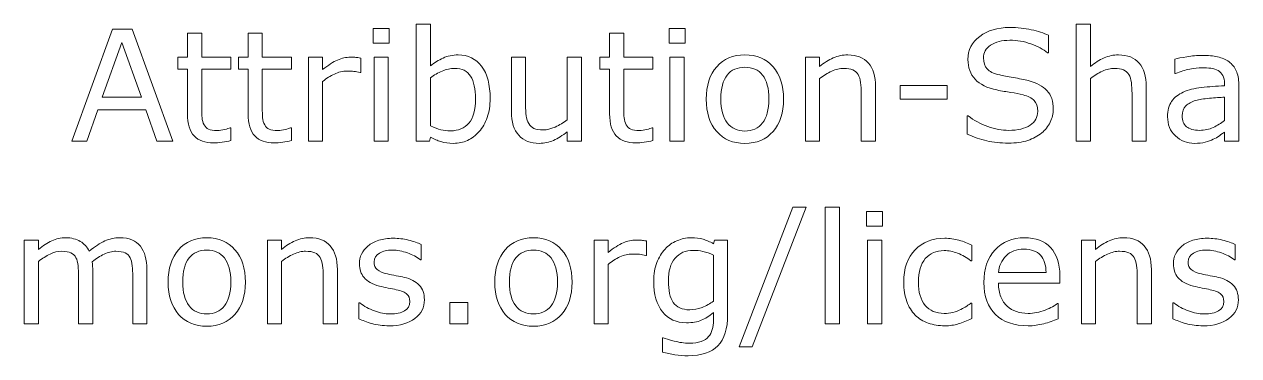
# Model space of a CAD drawing. Header units: inches. Extents: x -10 to 269, y 89 to 239.
# Drawn here: x 60.3 to 118.8, y 196.1 to 212.1 of the extents above; entities that cross this region are included whole.
import ezdxf

# ---------------------------------------------------------------- set-up
doc = ezdxf.new("R2010")
doc.units = ezdxf.units.IN
doc.header["$MEASUREMENT"] = 0
doc.layers.add('LAYER_1_0', color=7, linetype='Continuous')

# ---------------------------------------------------------------- blocks, each defined once
blk = doc.blocks.new('block 65')
at = {"layer": 'LAYER_1_0', "color": 7, "lineweight": 5}
for points in [[(67.466, 206.452), (66.704, 206.452), (66.18, 207.951), (63.857, 207.951), (63.332, 206.452), (62.605, 206.452), (64.559, 211.843), (65.512, 211.843), (67.466, 206.452)], [(77.897, 211.17), (77.126, 211.17), (77.126, 211.876), (77.897, 211.876), (77.897, 211.17)], [(92.154, 211.17), (91.382, 211.17), (91.382, 211.876), (92.154, 211.876), (92.154, 211.17)], [(65.956, 208.569), (65.018, 211.209), (64.076, 208.569), (65.956, 208.569)], [(77.853, 206.452), (77.17, 206.452), (77.17, 210.498), (77.853, 210.498), (77.853, 206.452)], [(92.11, 206.452), (91.426, 206.452), (91.426, 210.498), (92.11, 210.498), (92.11, 206.452)], [(104.782, 208.48), (102.522, 208.48), (102.522, 209.131), (104.782, 209.131), (104.782, 208.48)], [(97.982, 203.266), (95.39, 196.53), (94.763, 196.53), (97.346, 203.266), (97.982, 203.266)], [(99.594, 197.633), (98.91, 197.633), (98.91, 203.266), (99.594, 203.266), (99.594, 197.633)], [(101.671, 202.351), (100.899, 202.351), (100.899, 203.057), (101.671, 203.057), (101.671, 202.351)], [(101.627, 197.633), (100.943, 197.633), (100.943, 201.678), (101.627, 201.678), (101.627, 197.633)], [(81.68, 197.633), (80.82, 197.633), (80.82, 198.669), (81.68, 198.669), (81.68, 197.633)]]:
    blk.add_lwpolyline(points, dxfattribs=at)
for points, knots in [([(82.764, 208.506), (82.764, 208.168), (82.716, 207.864), (82.621, 207.594), (82.526, 207.324), (82.397, 207.097), (82.235, 206.914), (82.064, 206.723), (81.876, 206.58), (81.671, 206.485), (81.466, 206.39), (81.24, 206.342), (80.994, 206.342), (80.764, 206.342), (80.565, 206.369), (80.393, 206.424), (80.222, 206.477), (80.053, 206.551), (79.887, 206.642), (79.887, 206.642), (79.843, 206.452), (79.843, 206.452), (79.843, 206.452), (79.203, 206.452), (79.203, 206.452), (79.203, 206.452), (79.203, 212.085), (79.203, 212.085), (79.203, 212.085), (79.887, 212.085), (79.887, 212.085), (79.887, 212.085), (79.887, 210.073), (79.887, 210.073), (80.077, 210.23), (80.28, 210.358), (80.494, 210.458), (80.709, 210.559), (80.95, 210.608), (81.218, 210.608), (81.696, 210.608), (82.073, 210.425), (82.349, 210.058), (82.625, 209.692), (82.764, 209.174), (82.764, 208.506)], [0, 0, 0, 0, 1, 1, 1, 2, 2, 2, 3, 3, 3, 4, 4, 4, 5, 5, 5, 6, 6, 6, 7, 7, 7, 8, 8, 8, 9, 9, 9, 10, 10, 10, 11, 11, 11, 12, 12, 12, 13, 13, 13, 14, 14, 14, 15, 15, 15, 15]), ([(109.893, 207.987), (109.893, 207.777), (109.844, 207.57), (109.747, 207.365), (109.649, 207.16), (109.512, 206.987), (109.337, 206.845), (109.144, 206.69), (108.92, 206.57), (108.663, 206.483), (108.407, 206.396), (108.098, 206.353), (107.737, 206.353), (107.35, 206.353), (107.002, 206.389), (106.692, 206.461), (106.383, 206.533), (106.068, 206.64), (105.748, 206.782), (105.748, 206.782), (105.748, 207.676), (105.748, 207.676), (105.748, 207.676), (105.799, 207.676), (105.799, 207.676), (106.07, 207.45), (106.384, 207.276), (106.739, 207.154), (107.095, 207.031), (107.429, 206.97), (107.741, 206.97), (108.183, 206.97), (108.528, 207.054), (108.774, 207.22), (109.02, 207.386), (109.143, 207.608), (109.143, 207.886), (109.143, 208.124), (109.085, 208.301), (108.969, 208.414), (108.852, 208.527), (108.675, 208.615), (108.437, 208.678), (108.257, 208.726), (108.061, 208.766), (107.851, 208.797), (107.641, 208.828), (107.418, 208.868), (107.183, 208.916), (106.707, 209.017), (106.355, 209.19), (106.125, 209.435), (105.896, 209.679), (105.781, 209.998), (105.781, 210.391), (105.781, 210.842), (105.971, 211.211), (106.35, 211.499), (106.731, 211.787), (107.212, 211.931), (107.797, 211.931), (108.174, 211.931), (108.521, 211.895), (108.836, 211.823), (109.151, 211.751), (109.43, 211.661), (109.672, 211.555), (109.672, 211.555), (109.672, 210.707), (109.672, 210.707), (109.672, 210.707), (109.622, 210.707), (109.622, 210.707), (109.418, 210.882), (109.15, 211.026), (108.818, 211.141), (108.485, 211.257), (108.145, 211.314), (107.797, 211.314), (107.416, 211.314), (107.109, 211.234), (106.878, 211.075), (106.646, 210.916), (106.53, 210.711), (106.53, 210.46), (106.53, 210.235), (106.588, 210.06), (106.703, 209.932), (106.819, 209.804), (107.022, 209.707), (107.312, 209.639), (107.466, 209.606), (107.685, 209.564), (107.968, 209.516), (108.252, 209.468), (108.492, 209.419), (108.689, 209.368), (109.088, 209.262), (109.388, 209.102), (109.59, 208.887), (109.792, 208.673), (109.893, 208.372), (109.893, 207.987)], [0, 0, 0, 0, 1, 1, 1, 2, 2, 2, 3, 3, 3, 4, 4, 4, 5, 5, 5, 6, 6, 6, 7, 7, 7, 8, 8, 8, 9, 9, 9, 10, 10, 10, 11, 11, 11, 12, 12, 12, 13, 13, 13, 14, 14, 14, 15, 15, 15, 16, 16, 16, 17, 17, 17, 18, 18, 18, 19, 19, 19, 20, 20, 20, 21, 21, 21, 22, 22, 22, 23, 23, 23, 24, 24, 24, 25, 25, 25, 26, 26, 26, 27, 27, 27, 28, 28, 28, 29, 29, 29, 30, 30, 30, 31, 31, 31, 32, 32, 32, 33, 33, 33, 34, 34, 34, 34]), ([(114.373, 206.452), (114.373, 206.452), (113.689, 206.452), (113.689, 206.452), (113.689, 206.452), (113.689, 208.753), (113.689, 208.753), (113.689, 208.939), (113.679, 209.113), (113.657, 209.276), (113.635, 209.439), (113.596, 209.566), (113.538, 209.658), (113.478, 209.759), (113.392, 209.834), (113.279, 209.884), (113.167, 209.933), (113.021, 209.958), (112.841, 209.958), (112.656, 209.958), (112.463, 209.912), (112.262, 209.821), (112.06, 209.729), (111.867, 209.612), (111.683, 209.47), (111.683, 209.47), (111.683, 206.452), (111.683, 206.452), (111.683, 206.452), (110.999, 206.452), (110.999, 206.452), (110.999, 206.452), (110.999, 212.085), (110.999, 212.085), (110.999, 212.085), (111.683, 212.085), (111.683, 212.085), (111.683, 212.085), (111.683, 210.047), (111.683, 210.047), (111.894, 210.223), (112.113, 210.361), (112.339, 210.46), (112.565, 210.559), (112.797, 210.608), (113.035, 210.608), (113.47, 210.608), (113.802, 210.477), (114.03, 210.214), (114.259, 209.951), (114.373, 209.572), (114.373, 209.077), (114.373, 209.077), (114.373, 206.452), (114.373, 206.452)], [0, 0, 0, 0, 1, 1, 1, 2, 2, 2, 3, 3, 3, 4, 4, 4, 5, 5, 5, 6, 6, 6, 7, 7, 7, 8, 8, 8, 9, 9, 9, 10, 10, 10, 11, 11, 11, 12, 12, 12, 13, 13, 13, 14, 14, 14, 15, 15, 15, 16, 16, 16, 17, 17, 17, 18, 18, 18, 18]), ([(70.264, 206.48), (70.137, 206.446), (69.998, 206.418), (69.847, 206.397), (69.696, 206.375), (69.562, 206.364), (69.444, 206.364), (69.031, 206.364), (68.718, 206.475), (68.503, 206.698), (68.288, 206.921), (68.181, 207.277), (68.181, 207.769), (68.181, 207.769), (68.181, 209.925), (68.181, 209.925), (68.181, 209.925), (67.718, 209.925), (67.718, 209.925), (67.718, 209.925), (67.718, 210.498), (67.718, 210.498), (67.718, 210.498), (68.181, 210.498), (68.181, 210.498), (68.181, 210.498), (68.181, 211.655), (68.181, 211.655), (68.181, 211.655), (68.864, 211.655), (68.864, 211.655), (68.864, 211.655), (68.864, 210.498), (68.864, 210.498), (68.864, 210.498), (70.264, 210.498), (70.264, 210.498), (70.264, 210.498), (70.264, 209.925), (70.264, 209.925), (70.264, 209.925), (68.864, 209.925), (68.864, 209.925), (68.864, 209.925), (68.864, 208.075), (68.864, 208.075), (68.864, 207.862), (68.869, 207.695), (68.879, 207.575), (68.888, 207.455), (68.922, 207.344), (68.98, 207.24), (69.033, 207.142), (69.106, 207.071), (69.199, 207.027), (69.291, 206.982), (69.432, 206.959), (69.622, 206.959), (69.733, 206.959), (69.848, 206.976), (69.969, 207.009), (70.089, 207.042), (70.176, 207.069), (70.229, 207.091), (70.229, 207.091), (70.264, 207.091), (70.264, 207.091), (70.264, 207.091), (70.264, 206.48), (70.264, 206.48)], [0, 0, 0, 0, 1, 1, 1, 2, 2, 2, 3, 3, 3, 4, 4, 4, 5, 5, 5, 6, 6, 6, 7, 7, 7, 8, 8, 8, 9, 9, 9, 10, 10, 10, 11, 11, 11, 12, 12, 12, 13, 13, 13, 14, 14, 14, 15, 15, 15, 16, 16, 16, 17, 17, 17, 18, 18, 18, 19, 19, 19, 20, 20, 20, 21, 21, 21, 22, 22, 22, 23, 23, 23, 23]), ([(73.184, 206.48), (73.056, 206.446), (72.916, 206.418), (72.766, 206.397), (72.615, 206.375), (72.481, 206.364), (72.363, 206.364), (71.95, 206.364), (71.637, 206.475), (71.422, 206.698), (71.208, 206.921), (71.1, 207.277), (71.1, 207.769), (71.1, 207.769), (71.1, 209.925), (71.1, 209.925), (71.1, 209.925), (70.637, 209.925), (70.637, 209.925), (70.637, 209.925), (70.637, 210.498), (70.637, 210.498), (70.637, 210.498), (71.1, 210.498), (71.1, 210.498), (71.1, 210.498), (71.1, 211.655), (71.1, 211.655), (71.1, 211.655), (71.784, 211.655), (71.784, 211.655), (71.784, 211.655), (71.784, 210.498), (71.784, 210.498), (71.784, 210.498), (73.184, 210.498), (73.184, 210.498), (73.184, 210.498), (73.184, 209.925), (73.184, 209.925), (73.184, 209.925), (71.784, 209.925), (71.784, 209.925), (71.784, 209.925), (71.784, 208.075), (71.784, 208.075), (71.784, 207.862), (71.789, 207.695), (71.798, 207.575), (71.808, 207.455), (71.842, 207.344), (71.899, 207.24), (71.952, 207.142), (72.025, 207.071), (72.117, 207.027), (72.21, 206.982), (72.351, 206.959), (72.542, 206.959), (72.652, 206.959), (72.768, 206.976), (72.888, 207.009), (73.008, 207.042), (73.095, 207.069), (73.148, 207.091), (73.148, 207.091), (73.184, 207.091), (73.184, 207.091), (73.184, 207.091), (73.184, 206.48), (73.184, 206.48)], [0, 0, 0, 0, 1, 1, 1, 2, 2, 2, 3, 3, 3, 4, 4, 4, 5, 5, 5, 6, 6, 6, 7, 7, 7, 8, 8, 8, 9, 9, 9, 10, 10, 10, 11, 11, 11, 12, 12, 12, 13, 13, 13, 14, 14, 14, 15, 15, 15, 16, 16, 16, 17, 17, 17, 18, 18, 18, 19, 19, 19, 20, 20, 20, 21, 21, 21, 22, 22, 22, 23, 23, 23, 23]), ([(90.602, 206.48), (90.473, 206.446), (90.334, 206.418), (90.183, 206.397), (90.033, 206.375), (89.899, 206.364), (89.78, 206.364), (89.368, 206.364), (89.055, 206.475), (88.84, 206.698), (88.625, 206.921), (88.518, 207.277), (88.518, 207.769), (88.518, 207.769), (88.518, 209.925), (88.518, 209.925), (88.518, 209.925), (88.055, 209.925), (88.055, 209.925), (88.055, 209.925), (88.055, 210.498), (88.055, 210.498), (88.055, 210.498), (88.518, 210.498), (88.518, 210.498), (88.518, 210.498), (88.518, 211.655), (88.518, 211.655), (88.518, 211.655), (89.201, 211.655), (89.201, 211.655), (89.201, 211.655), (89.201, 210.498), (89.201, 210.498), (89.201, 210.498), (90.602, 210.498), (90.602, 210.498), (90.602, 210.498), (90.602, 209.925), (90.602, 209.925), (90.602, 209.925), (89.201, 209.925), (89.201, 209.925), (89.201, 209.925), (89.201, 208.075), (89.201, 208.075), (89.201, 207.862), (89.206, 207.695), (89.216, 207.575), (89.226, 207.455), (89.259, 207.344), (89.317, 207.24), (89.37, 207.142), (89.443, 207.071), (89.535, 207.027), (89.628, 206.982), (89.769, 206.959), (89.959, 206.959), (90.07, 206.959), (90.185, 206.976), (90.305, 207.009), (90.426, 207.042), (90.513, 207.069), (90.566, 207.091), (90.566, 207.091), (90.602, 207.091), (90.602, 207.091), (90.602, 207.091), (90.602, 206.48), (90.602, 206.48)], [0, 0, 0, 0, 1, 1, 1, 2, 2, 2, 3, 3, 3, 4, 4, 4, 5, 5, 5, 6, 6, 6, 7, 7, 7, 8, 8, 8, 9, 9, 9, 10, 10, 10, 11, 11, 11, 12, 12, 12, 13, 13, 13, 14, 14, 14, 15, 15, 15, 16, 16, 16, 17, 17, 17, 18, 18, 18, 19, 19, 19, 20, 20, 20, 21, 21, 21, 22, 22, 22, 23, 23, 23, 23]), ([(76.533, 209.759), (76.533, 209.759), (76.497, 209.759), (76.497, 209.759), (76.395, 209.783), (76.297, 209.799), (76.202, 209.81), (76.107, 209.821), (75.994, 209.825), (75.864, 209.825), (75.654, 209.825), (75.451, 209.779), (75.256, 209.686), (75.061, 209.593), (74.873, 209.473), (74.692, 209.326), (74.692, 209.326), (74.692, 206.452), (74.692, 206.452), (74.692, 206.452), (74.009, 206.452), (74.009, 206.452), (74.009, 206.452), (74.009, 210.498), (74.009, 210.498), (74.009, 210.498), (74.692, 210.498), (74.692, 210.498), (74.692, 210.498), (74.692, 209.901), (74.692, 209.901), (74.962, 210.118), (75.2, 210.272), (75.407, 210.362), (75.613, 210.453), (75.823, 210.498), (76.038, 210.498), (76.156, 210.498), (76.241, 210.495), (76.294, 210.489), (76.347, 210.483), (76.427, 210.472), (76.533, 210.455), (76.533, 210.455), (76.533, 209.759), (76.533, 209.759)], [0, 0, 0, 0, 1, 1, 1, 2, 2, 2, 3, 3, 3, 4, 4, 4, 5, 5, 5, 6, 6, 6, 7, 7, 7, 8, 8, 8, 9, 9, 9, 10, 10, 10, 11, 11, 11, 12, 12, 12, 13, 13, 13, 14, 14, 14, 15, 15, 15, 15]), ([(87.159, 206.452), (87.159, 206.452), (86.476, 206.452), (86.476, 206.452), (86.476, 206.452), (86.476, 206.903), (86.476, 206.903), (86.247, 206.722), (86.029, 206.584), (85.819, 206.487), (85.61, 206.391), (85.379, 206.342), (85.127, 206.342), (84.704, 206.342), (84.375, 206.472), (84.139, 206.731), (83.904, 206.991), (83.786, 207.371), (83.786, 207.873), (83.786, 207.873), (83.786, 210.498), (83.786, 210.498), (83.786, 210.498), (84.469, 210.498), (84.469, 210.498), (84.469, 210.498), (84.469, 208.197), (84.469, 208.197), (84.469, 207.992), (84.479, 207.817), (84.498, 207.671), (84.517, 207.525), (84.558, 207.4), (84.62, 207.296), (84.685, 207.19), (84.769, 207.113), (84.872, 207.065), (84.975, 207.016), (85.125, 206.992), (85.322, 206.992), (85.497, 206.992), (85.687, 207.038), (85.895, 207.13), (86.102, 207.222), (86.296, 207.339), (86.476, 207.481), (86.476, 207.481), (86.476, 210.498), (86.476, 210.498), (86.476, 210.498), (87.159, 210.498), (87.159, 210.498), (87.159, 210.498), (87.159, 206.452), (87.159, 206.452)], [0, 0, 0, 0, 1, 1, 1, 2, 2, 2, 3, 3, 3, 4, 4, 4, 5, 5, 5, 6, 6, 6, 7, 7, 7, 8, 8, 8, 9, 9, 9, 10, 10, 10, 11, 11, 11, 12, 12, 12, 13, 13, 13, 14, 14, 14, 15, 15, 15, 16, 16, 16, 17, 17, 17, 18, 18, 18, 18]), ([(96.898, 208.474), (96.898, 207.815), (96.73, 207.295), (96.393, 206.914), (96.055, 206.533), (95.603, 206.342), (95.037, 206.342), (94.466, 206.342), (94.013, 206.533), (93.677, 206.914), (93.34, 207.295), (93.172, 207.815), (93.172, 208.474), (93.172, 209.132), (93.34, 209.652), (93.677, 210.035), (94.013, 210.417), (94.466, 210.608), (95.037, 210.608), (95.603, 210.608), (96.055, 210.417), (96.393, 210.035), (96.73, 209.652), (96.898, 209.132), (96.898, 208.474)], [0, 0, 0, 0, 1, 1, 1, 2, 2, 2, 3, 3, 3, 4, 4, 4, 5, 5, 5, 6, 6, 6, 7, 7, 7, 8, 8, 8, 8]), ([(101.329, 206.452), (101.329, 206.452), (100.645, 206.452), (100.645, 206.452), (100.645, 206.452), (100.645, 208.753), (100.645, 208.753), (100.645, 208.939), (100.634, 209.113), (100.613, 209.276), (100.591, 209.439), (100.552, 209.566), (100.494, 209.658), (100.435, 209.759), (100.348, 209.834), (100.235, 209.884), (100.122, 209.933), (99.976, 209.958), (99.796, 209.958), (99.612, 209.958), (99.419, 209.912), (99.218, 209.821), (99.017, 209.729), (98.824, 209.612), (98.639, 209.47), (98.639, 209.47), (98.639, 206.452), (98.639, 206.452), (98.639, 206.452), (97.955, 206.452), (97.955, 206.452), (97.955, 206.452), (97.955, 210.498), (97.955, 210.498), (97.955, 210.498), (98.639, 210.498), (98.639, 210.498), (98.639, 210.498), (98.639, 210.047), (98.639, 210.047), (98.85, 210.223), (99.069, 210.361), (99.295, 210.46), (99.521, 210.559), (99.753, 210.608), (99.991, 210.608), (100.426, 210.608), (100.758, 210.477), (100.986, 210.214), (101.214, 209.951), (101.329, 209.572), (101.329, 209.077), (101.329, 209.077), (101.329, 206.452), (101.329, 206.452)], [0, 0, 0, 0, 1, 1, 1, 2, 2, 2, 3, 3, 3, 4, 4, 4, 5, 5, 5, 6, 6, 6, 7, 7, 7, 8, 8, 8, 9, 9, 9, 10, 10, 10, 11, 11, 11, 12, 12, 12, 13, 13, 13, 14, 14, 14, 15, 15, 15, 16, 16, 16, 17, 17, 17, 18, 18, 18, 18]), ([(118.829, 206.452), (118.829, 206.452), (118.146, 206.452), (118.146, 206.452), (118.146, 206.452), (118.146, 206.884), (118.146, 206.884), (118.086, 206.843), (118.005, 206.785), (117.903, 206.712), (117.801, 206.639), (117.702, 206.58), (117.606, 206.537), (117.493, 206.482), (117.363, 206.435), (117.216, 206.398), (117.07, 206.361), (116.899, 206.342), (116.702, 206.342), (116.338, 206.342), (116.031, 206.462), (115.779, 206.703), (115.527, 206.944), (115.401, 207.251), (115.401, 207.625), (115.401, 207.931), (115.466, 208.178), (115.597, 208.367), (115.728, 208.556), (115.915, 208.704), (116.157, 208.813), (116.403, 208.921), (116.697, 208.994), (117.04, 209.033), (117.384, 209.072), (117.752, 209.101), (118.146, 209.12), (118.146, 209.12), (118.146, 209.225), (118.146, 209.225), (118.146, 209.38), (118.119, 209.508), (118.064, 209.61), (118.011, 209.712), (117.933, 209.792), (117.832, 209.85), (117.736, 209.905), (117.621, 209.943), (117.486, 209.962), (117.351, 209.981), (117.21, 209.991), (117.063, 209.991), (116.886, 209.991), (116.687, 209.967), (116.468, 209.921), (116.249, 209.873), (116.023, 209.805), (115.79, 209.715), (115.79, 209.715), (115.753, 209.715), (115.753, 209.715), (115.753, 209.715), (115.753, 210.403), (115.753, 210.403), (115.886, 210.439), (116.078, 210.479), (116.329, 210.521), (116.58, 210.565), (116.827, 210.586), (117.071, 210.586), (117.355, 210.586), (117.604, 210.563), (117.814, 210.516), (118.026, 210.469), (118.208, 210.389), (118.363, 210.275), (118.514, 210.164), (118.631, 210.021), (118.71, 209.845), (118.79, 209.67), (118.829, 209.451), (118.829, 209.192), (118.829, 209.192), (118.829, 206.452), (118.829, 206.452)], [0, 0, 0, 0, 1, 1, 1, 2, 2, 2, 3, 3, 3, 4, 4, 4, 5, 5, 5, 6, 6, 6, 7, 7, 7, 8, 8, 8, 9, 9, 9, 10, 10, 10, 11, 11, 11, 12, 12, 12, 13, 13, 13, 14, 14, 14, 15, 15, 15, 16, 16, 16, 17, 17, 17, 18, 18, 18, 19, 19, 19, 20, 20, 20, 21, 21, 21, 22, 22, 22, 23, 23, 23, 24, 24, 24, 25, 25, 25, 26, 26, 26, 27, 27, 27, 28, 28, 28, 28]), ([(82.058, 208.484), (82.058, 208.967), (81.978, 209.333), (81.82, 209.583), (81.661, 209.833), (81.405, 209.958), (81.05, 209.958), (80.853, 209.958), (80.653, 209.915), (80.45, 209.83), (80.248, 209.743), (80.06, 209.633), (79.887, 209.498), (79.887, 209.498), (79.887, 207.18), (79.887, 207.18), (80.079, 207.093), (80.245, 207.033), (80.383, 206.999), (80.522, 206.965), (80.679, 206.948), (80.855, 206.948), (81.231, 206.948), (81.525, 207.072), (81.739, 207.319), (81.952, 207.567), (82.058, 207.955), (82.058, 208.484)], [0, 0, 0, 0, 1, 1, 1, 2, 2, 2, 3, 3, 3, 4, 4, 4, 5, 5, 5, 6, 6, 6, 7, 7, 7, 8, 8, 8, 9, 9, 9, 9]), ([(96.193, 208.474), (96.193, 208.994), (96.091, 209.38), (95.887, 209.633), (95.683, 209.887), (95.4, 210.013), (95.037, 210.013), (94.67, 210.013), (94.385, 209.887), (94.182, 209.633), (93.979, 209.38), (93.878, 208.994), (93.878, 208.474), (93.878, 207.97), (93.98, 207.588), (94.184, 207.328), (94.388, 207.067), (94.672, 206.937), (95.037, 206.937), (95.397, 206.937), (95.68, 207.066), (95.885, 207.324), (96.09, 207.582), (96.193, 207.965), (96.193, 208.474)], [0, 0, 0, 0, 1, 1, 1, 2, 2, 2, 3, 3, 3, 4, 4, 4, 5, 5, 5, 6, 6, 6, 7, 7, 7, 8, 8, 8, 8]), ([(118.146, 207.444), (118.146, 207.444), (118.146, 208.569), (118.146, 208.569), (117.94, 208.557), (117.698, 208.539), (117.419, 208.515), (117.14, 208.491), (116.919, 208.456), (116.757, 208.41), (116.562, 208.354), (116.406, 208.268), (116.286, 208.151), (116.166, 208.034), (116.106, 207.873), (116.106, 207.668), (116.106, 207.437), (116.176, 207.263), (116.315, 207.146), (116.454, 207.029), (116.666, 206.97), (116.95, 206.97), (117.187, 206.97), (117.404, 207.017), (117.6, 207.109), (117.796, 207.202), (117.978, 207.314), (118.146, 207.444)], [0, 0, 0, 0, 1, 1, 1, 2, 2, 2, 3, 3, 3, 4, 4, 4, 5, 5, 5, 6, 6, 6, 7, 7, 7, 8, 8, 8, 9, 9, 9, 9]), ([(66.225, 197.633), (66.225, 197.633), (65.542, 197.633), (65.542, 197.633), (65.542, 197.633), (65.542, 199.934), (65.542, 199.934), (65.542, 200.108), (65.534, 200.275), (65.518, 200.437), (65.503, 200.598), (65.47, 200.728), (65.419, 200.824), (65.363, 200.927), (65.284, 201.006), (65.18, 201.059), (65.076, 201.112), (64.927, 201.138), (64.732, 201.138), (64.541, 201.138), (64.35, 201.091), (64.16, 200.996), (63.969, 200.901), (63.778, 200.779), (63.588, 200.632), (63.595, 200.577), (63.601, 200.512), (63.606, 200.438), (63.611, 200.365), (63.613, 200.292), (63.613, 200.22), (63.613, 200.22), (63.613, 197.633), (63.613, 197.633), (63.613, 197.633), (62.929, 197.633), (62.929, 197.633), (62.929, 197.633), (62.929, 199.934), (62.929, 199.934), (62.929, 200.112), (62.922, 200.282), (62.906, 200.442), (62.89, 200.602), (62.857, 200.731), (62.807, 200.828), (62.751, 200.931), (62.671, 201.009), (62.567, 201.06), (62.463, 201.113), (62.314, 201.138), (62.119, 201.138), (61.933, 201.138), (61.746, 201.093), (61.559, 201.001), (61.372, 200.91), (61.186, 200.792), (61, 200.65), (61, 200.65), (61, 197.633), (61, 197.633), (61, 197.633), (60.316, 197.633), (60.316, 197.633), (60.316, 197.633), (60.316, 201.678), (60.316, 201.678), (60.316, 201.678), (61, 201.678), (61, 201.678), (61, 201.678), (61, 201.23), (61, 201.23), (61.213, 201.405), (61.424, 201.542), (61.636, 201.641), (61.847, 201.74), (62.073, 201.789), (62.312, 201.789), (62.587, 201.789), (62.821, 201.731), (63.013, 201.616), (63.205, 201.5), (63.348, 201.34), (63.442, 201.136), (63.718, 201.366), (63.969, 201.533), (64.196, 201.636), (64.423, 201.738), (64.666, 201.789), (64.925, 201.789), (65.369, 201.789), (65.697, 201.654), (65.908, 201.385), (66.12, 201.116), (66.225, 200.74), (66.225, 200.258), (66.225, 200.258), (66.225, 197.633), (66.225, 197.633)], [0, 0, 0, 0, 1, 1, 1, 2, 2, 2, 3, 3, 3, 4, 4, 4, 5, 5, 5, 6, 6, 6, 7, 7, 7, 8, 8, 8, 9, 9, 9, 10, 10, 10, 11, 11, 11, 12, 12, 12, 13, 13, 13, 14, 14, 14, 15, 15, 15, 16, 16, 16, 17, 17, 17, 18, 18, 18, 19, 19, 19, 20, 20, 20, 21, 21, 21, 22, 22, 22, 23, 23, 23, 24, 24, 24, 25, 25, 25, 26, 26, 26, 27, 27, 27, 28, 28, 28, 29, 29, 29, 30, 30, 30, 31, 31, 31, 32, 32, 32, 33, 33, 33, 33]), ([(70.973, 199.654), (70.973, 198.995), (70.804, 198.475), (70.467, 198.094), (70.129, 197.713), (69.678, 197.522), (69.112, 197.522), (68.541, 197.522), (68.087, 197.713), (67.751, 198.094), (67.415, 198.475), (67.247, 198.995), (67.247, 199.654), (67.247, 200.313), (67.415, 200.833), (67.751, 201.215), (68.087, 201.598), (68.541, 201.789), (69.112, 201.789), (69.678, 201.789), (70.129, 201.598), (70.467, 201.215), (70.804, 200.833), (70.973, 200.313), (70.973, 199.654)], [0, 0, 0, 0, 1, 1, 1, 2, 2, 2, 3, 3, 3, 4, 4, 4, 5, 5, 5, 6, 6, 6, 7, 7, 7, 8, 8, 8, 8]), ([(75.403, 197.633), (75.403, 197.633), (74.72, 197.633), (74.72, 197.633), (74.72, 197.633), (74.72, 199.934), (74.72, 199.934), (74.72, 200.119), (74.709, 200.294), (74.687, 200.457), (74.666, 200.619), (74.626, 200.747), (74.569, 200.839), (74.509, 200.94), (74.423, 201.015), (74.31, 201.065), (74.197, 201.113), (74.051, 201.138), (73.871, 201.138), (73.687, 201.138), (73.493, 201.093), (73.292, 201.001), (73.091, 200.91), (72.898, 200.792), (72.713, 200.65), (72.713, 200.65), (72.713, 197.633), (72.713, 197.633), (72.713, 197.633), (72.03, 197.633), (72.03, 197.633), (72.03, 197.633), (72.03, 201.678), (72.03, 201.678), (72.03, 201.678), (72.713, 201.678), (72.713, 201.678), (72.713, 201.678), (72.713, 201.228), (72.713, 201.228), (72.925, 201.404), (73.144, 201.541), (73.37, 201.641), (73.596, 201.739), (73.827, 201.789), (74.066, 201.789), (74.501, 201.789), (74.832, 201.657), (75.061, 201.395), (75.289, 201.131), (75.403, 200.752), (75.403, 200.258), (75.403, 200.258), (75.403, 197.633), (75.403, 197.633)], [0, 0, 0, 0, 1, 1, 1, 2, 2, 2, 3, 3, 3, 4, 4, 4, 5, 5, 5, 6, 6, 6, 7, 7, 7, 8, 8, 8, 9, 9, 9, 10, 10, 10, 11, 11, 11, 12, 12, 12, 13, 13, 13, 14, 14, 14, 15, 15, 15, 16, 16, 16, 17, 17, 17, 18, 18, 18, 18]), ([(79.595, 198.803), (79.595, 198.435), (79.443, 198.133), (79.138, 197.898), (78.834, 197.662), (78.418, 197.544), (77.891, 197.544), (77.592, 197.544), (77.318, 197.58), (77.069, 197.651), (76.82, 197.722), (76.611, 197.8), (76.442, 197.884), (76.442, 197.884), (76.442, 198.647), (76.442, 198.647), (76.442, 198.647), (76.478, 198.647), (76.478, 198.647), (76.692, 198.485), (76.929, 198.357), (77.19, 198.261), (77.451, 198.166), (77.701, 198.118), (77.941, 198.118), (78.238, 198.118), (78.47, 198.166), (78.638, 198.262), (78.806, 198.358), (78.89, 198.51), (78.89, 198.716), (78.89, 198.875), (78.844, 198.995), (78.753, 199.077), (78.662, 199.159), (78.488, 199.228), (78.23, 199.286), (78.134, 199.308), (78.009, 199.333), (77.855, 199.362), (77.7, 199.391), (77.56, 199.422), (77.433, 199.456), (77.082, 199.549), (76.832, 199.687), (76.685, 199.868), (76.538, 200.05), (76.464, 200.273), (76.464, 200.537), (76.464, 200.703), (76.499, 200.859), (76.567, 201.006), (76.636, 201.153), (76.74, 201.284), (76.88, 201.399), (77.015, 201.512), (77.186, 201.601), (77.394, 201.667), (77.602, 201.734), (77.836, 201.767), (78.094, 201.767), (78.334, 201.767), (78.578, 201.737), (78.825, 201.678), (79.071, 201.619), (79.277, 201.546), (79.441, 201.461), (79.441, 201.461), (79.441, 200.73), (79.441, 200.73), (79.441, 200.73), (79.405, 200.73), (79.405, 200.73), (79.232, 200.861), (79.023, 200.97), (78.776, 201.06), (78.529, 201.149), (78.287, 201.193), (78.05, 201.193), (77.804, 201.193), (77.595, 201.146), (77.425, 201.051), (77.255, 200.956), (77.17, 200.815), (77.17, 200.628), (77.17, 200.462), (77.221, 200.336), (77.324, 200.252), (77.425, 200.168), (77.587, 200.1), (77.812, 200.047), (77.937, 200.018), (78.076, 199.989), (78.23, 199.96), (78.385, 199.931), (78.513, 199.905), (78.616, 199.881), (78.929, 199.809), (79.171, 199.685), (79.34, 199.509), (79.51, 199.332), (79.595, 199.096), (79.595, 198.803)], [0, 0, 0, 0, 1, 1, 1, 2, 2, 2, 3, 3, 3, 4, 4, 4, 5, 5, 5, 6, 6, 6, 7, 7, 7, 8, 8, 8, 9, 9, 9, 10, 10, 10, 11, 11, 11, 12, 12, 12, 13, 13, 13, 14, 14, 14, 15, 15, 15, 16, 16, 16, 17, 17, 17, 18, 18, 18, 19, 19, 19, 20, 20, 20, 21, 21, 21, 22, 22, 22, 23, 23, 23, 24, 24, 24, 25, 25, 25, 26, 26, 26, 27, 27, 27, 28, 28, 28, 29, 29, 29, 30, 30, 30, 31, 31, 31, 32, 32, 32, 33, 33, 33, 34, 34, 34, 34]), ([(86.712, 199.654), (86.712, 198.995), (86.543, 198.475), (86.206, 198.094), (85.869, 197.713), (85.417, 197.522), (84.851, 197.522), (84.28, 197.522), (83.826, 197.713), (83.49, 198.094), (83.154, 198.475), (82.986, 198.995), (82.986, 199.654), (82.986, 200.313), (83.154, 200.833), (83.49, 201.215), (83.826, 201.598), (84.28, 201.789), (84.851, 201.789), (85.417, 201.789), (85.869, 201.598), (86.206, 201.215), (86.543, 200.833), (86.712, 200.313), (86.712, 199.654)], [0, 0, 0, 0, 1, 1, 1, 2, 2, 2, 3, 3, 3, 4, 4, 4, 5, 5, 5, 6, 6, 6, 7, 7, 7, 8, 8, 8, 8]), ([(90.294, 200.94), (90.294, 200.94), (90.257, 200.94), (90.257, 200.94), (90.156, 200.963), (90.058, 200.98), (89.962, 200.991), (89.867, 201.001), (89.755, 201.006), (89.625, 201.006), (89.414, 201.006), (89.212, 200.96), (89.017, 200.867), (88.821, 200.774), (88.633, 200.653), (88.452, 200.506), (88.452, 200.506), (88.452, 197.633), (88.452, 197.633), (88.452, 197.633), (87.769, 197.633), (87.769, 197.633), (87.769, 197.633), (87.769, 201.678), (87.769, 201.678), (87.769, 201.678), (88.452, 201.678), (88.452, 201.678), (88.452, 201.678), (88.452, 201.081), (88.452, 201.081), (88.723, 201.298), (88.96, 201.452), (89.167, 201.543), (89.373, 201.634), (89.583, 201.678), (89.798, 201.678), (89.916, 201.678), (90.001, 201.676), (90.054, 201.67), (90.108, 201.663), (90.187, 201.652), (90.294, 201.636), (90.294, 201.636), (90.294, 200.94), (90.294, 200.94)], [0, 0, 0, 0, 1, 1, 1, 2, 2, 2, 3, 3, 3, 4, 4, 4, 5, 5, 5, 6, 6, 6, 7, 7, 7, 8, 8, 8, 9, 9, 9, 10, 10, 10, 11, 11, 11, 12, 12, 12, 13, 13, 13, 14, 14, 14, 15, 15, 15, 15]), ([(94.204, 198.093), (94.204, 197.407), (94.049, 196.904), (93.737, 196.582), (93.424, 196.261), (92.944, 196.1), (92.297, 196.1), (92.081, 196.1), (91.871, 196.115), (91.667, 196.146), (91.462, 196.176), (91.261, 196.219), (91.062, 196.274), (91.062, 196.274), (91.062, 196.971), (91.062, 196.971), (91.062, 196.971), (91.099, 196.971), (91.099, 196.971), (91.21, 196.927), (91.386, 196.871), (91.628, 196.806), (91.87, 196.74), (92.112, 196.707), (92.354, 196.707), (92.586, 196.707), (92.778, 196.735), (92.93, 196.79), (93.083, 196.846), (93.201, 196.923), (93.285, 197.022), (93.37, 197.116), (93.431, 197.229), (93.466, 197.362), (93.503, 197.495), (93.521, 197.644), (93.521, 197.808), (93.521, 197.808), (93.521, 198.178), (93.521, 198.178), (93.316, 198.013), (93.12, 197.89), (92.933, 197.81), (92.746, 197.728), (92.507, 197.688), (92.218, 197.688), (91.736, 197.688), (91.353, 197.863), (91.069, 198.212), (90.786, 198.561), (90.644, 199.054), (90.644, 199.689), (90.644, 200.037), (90.692, 200.338), (90.79, 200.591), (90.888, 200.843), (91.021, 201.061), (91.191, 201.245), (91.347, 201.417), (91.538, 201.55), (91.762, 201.645), (91.986, 201.741), (92.21, 201.789), (92.432, 201.789), (92.666, 201.789), (92.862, 201.765), (93.02, 201.718), (93.178, 201.671), (93.345, 201.599), (93.521, 201.503), (93.521, 201.503), (93.565, 201.678), (93.565, 201.678), (93.565, 201.678), (94.204, 201.678), (94.204, 201.678), (94.204, 201.678), (94.204, 198.093), (94.204, 198.093)], [0, 0, 0, 0, 1, 1, 1, 2, 2, 2, 3, 3, 3, 4, 4, 4, 5, 5, 5, 6, 6, 6, 7, 7, 7, 8, 8, 8, 9, 9, 9, 10, 10, 10, 11, 11, 11, 12, 12, 12, 13, 13, 13, 14, 14, 14, 15, 15, 15, 16, 16, 16, 17, 17, 17, 18, 18, 18, 19, 19, 19, 20, 20, 20, 21, 21, 21, 22, 22, 22, 23, 23, 23, 24, 24, 24, 25, 25, 25, 26, 26, 26, 26]), ([(105.964, 197.888), (105.737, 197.779), (105.522, 197.695), (105.319, 197.635), (105.115, 197.575), (104.899, 197.544), (104.67, 197.544), (104.378, 197.544), (104.111, 197.588), (103.868, 197.673), (103.625, 197.759), (103.416, 197.888), (103.242, 198.062), (103.067, 198.235), (102.93, 198.455), (102.834, 198.719), (102.738, 198.984), (102.69, 199.294), (102.69, 199.649), (102.69, 200.309), (102.871, 200.827), (103.233, 201.203), (103.596, 201.579), (104.075, 201.767), (104.67, 201.767), (104.901, 201.767), (105.128, 201.734), (105.351, 201.67), (105.574, 201.604), (105.779, 201.525), (105.964, 201.431), (105.964, 201.431), (105.964, 200.675), (105.964, 200.675), (105.964, 200.675), (105.927, 200.675), (105.927, 200.675), (105.721, 200.835), (105.507, 200.957), (105.287, 201.043), (105.066, 201.129), (104.851, 201.171), (104.642, 201.171), (104.256, 201.171), (103.952, 201.043), (103.729, 200.785), (103.506, 200.526), (103.395, 200.147), (103.395, 199.649), (103.395, 199.164), (103.504, 198.791), (103.722, 198.53), (103.94, 198.27), (104.246, 198.14), (104.642, 198.14), (104.779, 198.14), (104.919, 198.158), (105.061, 198.193), (105.203, 198.229), (105.33, 198.275), (105.444, 198.333), (105.542, 198.383), (105.635, 198.435), (105.722, 198.492), (105.808, 198.548), (105.877, 198.596), (105.927, 198.636), (105.927, 198.636), (105.964, 198.636), (105.964, 198.636), (105.964, 198.636), (105.964, 197.888), (105.964, 197.888)], [0, 0, 0, 0, 1, 1, 1, 2, 2, 2, 3, 3, 3, 4, 4, 4, 5, 5, 5, 6, 6, 6, 7, 7, 7, 8, 8, 8, 9, 9, 9, 10, 10, 10, 11, 11, 11, 12, 12, 12, 13, 13, 13, 14, 14, 14, 15, 15, 15, 16, 16, 16, 17, 17, 17, 18, 18, 18, 19, 19, 19, 20, 20, 20, 21, 21, 21, 22, 22, 22, 23, 23, 23, 24, 24, 24, 24]), ([(110.21, 199.595), (110.21, 199.595), (107.255, 199.595), (107.255, 199.595), (107.255, 199.346), (107.292, 199.128), (107.366, 198.944), (107.44, 198.758), (107.542, 198.607), (107.671, 198.488), (107.796, 198.372), (107.944, 198.285), (108.115, 198.227), (108.287, 198.169), (108.475, 198.14), (108.681, 198.14), (108.954, 198.14), (109.228, 198.194), (109.505, 198.304), (109.782, 198.413), (109.979, 198.519), (110.096, 198.625), (110.096, 198.625), (110.132, 198.625), (110.132, 198.625), (110.132, 198.625), (110.132, 197.884), (110.132, 197.884), (109.904, 197.788), (109.67, 197.707), (109.432, 197.642), (109.193, 197.577), (108.943, 197.544), (108.68, 197.544), (108.011, 197.544), (107.488, 197.726), (107.112, 198.089), (106.737, 198.451), (106.55, 198.966), (106.55, 199.634), (106.55, 200.295), (106.729, 200.819), (107.089, 201.207), (107.449, 201.595), (107.922, 201.789), (108.509, 201.789), (109.053, 201.789), (109.472, 201.63), (109.767, 201.313), (110.062, 200.996), (110.21, 200.546), (110.21, 199.963), (110.21, 199.963), (110.21, 199.595), (110.21, 199.595)], [0, 0, 0, 0, 1, 1, 1, 2, 2, 2, 3, 3, 3, 4, 4, 4, 5, 5, 5, 6, 6, 6, 7, 7, 7, 8, 8, 8, 9, 9, 9, 10, 10, 10, 11, 11, 11, 12, 12, 12, 13, 13, 13, 14, 14, 14, 15, 15, 15, 16, 16, 16, 17, 17, 17, 18, 18, 18, 18]), ([(114.623, 197.633), (114.623, 197.633), (113.939, 197.633), (113.939, 197.633), (113.939, 197.633), (113.939, 199.934), (113.939, 199.934), (113.939, 200.119), (113.928, 200.294), (113.907, 200.457), (113.885, 200.619), (113.846, 200.747), (113.788, 200.839), (113.728, 200.94), (113.642, 201.015), (113.529, 201.065), (113.416, 201.113), (113.27, 201.138), (113.09, 201.138), (112.906, 201.138), (112.713, 201.093), (112.512, 201.001), (112.31, 200.91), (112.117, 200.792), (111.933, 200.65), (111.933, 200.65), (111.933, 197.633), (111.933, 197.633), (111.933, 197.633), (111.249, 197.633), (111.249, 197.633), (111.249, 197.633), (111.249, 201.678), (111.249, 201.678), (111.249, 201.678), (111.933, 201.678), (111.933, 201.678), (111.933, 201.678), (111.933, 201.228), (111.933, 201.228), (112.144, 201.404), (112.363, 201.541), (112.589, 201.641), (112.815, 201.739), (113.047, 201.789), (113.285, 201.789), (113.72, 201.789), (114.052, 201.657), (114.28, 201.395), (114.508, 201.131), (114.623, 200.752), (114.623, 200.258), (114.623, 200.258), (114.623, 197.633), (114.623, 197.633)], [0, 0, 0, 0, 1, 1, 1, 2, 2, 2, 3, 3, 3, 4, 4, 4, 5, 5, 5, 6, 6, 6, 7, 7, 7, 8, 8, 8, 9, 9, 9, 10, 10, 10, 11, 11, 11, 12, 12, 12, 13, 13, 13, 14, 14, 14, 15, 15, 15, 16, 16, 16, 17, 17, 17, 18, 18, 18, 18]), ([(118.815, 198.803), (118.815, 198.435), (118.662, 198.133), (118.357, 197.898), (118.053, 197.662), (117.637, 197.544), (117.11, 197.544), (116.811, 197.544), (116.538, 197.58), (116.288, 197.651), (116.039, 197.722), (115.83, 197.8), (115.662, 197.884), (115.662, 197.884), (115.662, 198.647), (115.662, 198.647), (115.662, 198.647), (115.698, 198.647), (115.698, 198.647), (115.911, 198.485), (116.148, 198.357), (116.409, 198.261), (116.67, 198.166), (116.921, 198.118), (117.16, 198.118), (117.457, 198.118), (117.69, 198.166), (117.857, 198.262), (118.025, 198.358), (118.109, 198.51), (118.109, 198.716), (118.109, 198.875), (118.064, 198.995), (117.973, 199.077), (117.882, 199.159), (117.707, 199.228), (117.449, 199.286), (117.353, 199.308), (117.228, 199.333), (117.074, 199.362), (116.919, 199.391), (116.779, 199.422), (116.653, 199.456), (116.301, 199.549), (116.051, 199.687), (115.904, 199.868), (115.757, 200.05), (115.684, 200.273), (115.684, 200.537), (115.684, 200.703), (115.718, 200.859), (115.787, 201.006), (115.855, 201.153), (115.96, 201.284), (116.099, 201.399), (116.234, 201.512), (116.405, 201.601), (116.614, 201.667), (116.822, 201.734), (117.055, 201.767), (117.313, 201.767), (117.554, 201.767), (117.797, 201.737), (118.044, 201.678), (118.291, 201.619), (118.496, 201.546), (118.66, 201.461), (118.66, 201.461), (118.66, 200.73), (118.66, 200.73), (118.66, 200.73), (118.624, 200.73), (118.624, 200.73), (118.452, 200.861), (118.242, 200.97), (117.996, 201.06), (117.749, 201.149), (117.506, 201.193), (117.269, 201.193), (117.023, 201.193), (116.815, 201.146), (116.644, 201.051), (116.474, 200.956), (116.389, 200.815), (116.389, 200.628), (116.389, 200.462), (116.44, 200.336), (116.544, 200.252), (116.644, 200.168), (116.806, 200.1), (117.032, 200.047), (117.156, 200.018), (117.295, 199.989), (117.449, 199.96), (117.604, 199.931), (117.732, 199.905), (117.835, 199.881), (118.149, 199.809), (118.39, 199.685), (118.56, 199.509), (118.729, 199.332), (118.815, 199.096), (118.815, 198.803)], [0, 0, 0, 0, 1, 1, 1, 2, 2, 2, 3, 3, 3, 4, 4, 4, 5, 5, 5, 6, 6, 6, 7, 7, 7, 8, 8, 8, 9, 9, 9, 10, 10, 10, 11, 11, 11, 12, 12, 12, 13, 13, 13, 14, 14, 14, 15, 15, 15, 16, 16, 16, 17, 17, 17, 18, 18, 18, 19, 19, 19, 20, 20, 20, 21, 21, 21, 22, 22, 22, 23, 23, 23, 24, 24, 24, 25, 25, 25, 26, 26, 26, 27, 27, 27, 28, 28, 28, 29, 29, 29, 30, 30, 30, 31, 31, 31, 32, 32, 32, 33, 33, 33, 34, 34, 34, 34]), ([(70.267, 199.654), (70.267, 200.174), (70.165, 200.561), (69.961, 200.814), (69.757, 201.067), (69.474, 201.193), (69.112, 201.193), (68.744, 201.193), (68.459, 201.067), (68.257, 200.814), (68.053, 200.561), (67.952, 200.174), (67.952, 199.654), (67.952, 199.15), (68.054, 198.768), (68.258, 198.508), (68.462, 198.248), (68.747, 198.118), (69.112, 198.118), (69.471, 198.118), (69.755, 198.246), (69.96, 198.505), (70.165, 198.763), (70.267, 199.146), (70.267, 199.654)], [0, 0, 0, 0, 1, 1, 1, 2, 2, 2, 3, 3, 3, 4, 4, 4, 5, 5, 5, 6, 6, 6, 7, 7, 7, 8, 8, 8, 8]), ([(86.006, 199.654), (86.006, 200.174), (85.904, 200.561), (85.701, 200.814), (85.497, 201.067), (85.213, 201.193), (84.851, 201.193), (84.484, 201.193), (84.198, 201.067), (83.996, 200.814), (83.793, 200.561), (83.691, 200.174), (83.691, 199.654), (83.691, 199.15), (83.793, 198.768), (83.997, 198.508), (84.201, 198.248), (84.486, 198.118), (84.851, 198.118), (85.211, 198.118), (85.493, 198.246), (85.698, 198.505), (85.904, 198.763), (86.006, 199.146), (86.006, 199.654)], [0, 0, 0, 0, 1, 1, 1, 2, 2, 2, 3, 3, 3, 4, 4, 4, 5, 5, 5, 6, 6, 6, 7, 7, 7, 8, 8, 8, 8]), ([(93.521, 198.738), (93.521, 198.738), (93.521, 200.954), (93.521, 200.954), (93.34, 201.036), (93.172, 201.095), (93.017, 201.13), (92.862, 201.165), (92.706, 201.182), (92.553, 201.182), (92.179, 201.182), (91.885, 201.056), (91.671, 200.804), (91.457, 200.552), (91.349, 200.186), (91.349, 199.706), (91.349, 199.25), (91.429, 198.904), (91.588, 198.669), (91.747, 198.434), (92.011, 198.316), (92.379, 198.316), (92.577, 198.316), (92.775, 198.355), (92.974, 198.431), (93.172, 198.507), (93.355, 198.61), (93.521, 198.738)], [0, 0, 0, 0, 1, 1, 1, 2, 2, 2, 3, 3, 3, 4, 4, 4, 5, 5, 5, 6, 6, 6, 7, 7, 7, 8, 8, 8, 9, 9, 9, 9]), ([(109.548, 200.113), (109.545, 200.471), (109.457, 200.748), (109.281, 200.944), (109.105, 201.14), (108.838, 201.238), (108.48, 201.238), (108.12, 201.238), (107.833, 201.13), (107.618, 200.915), (107.405, 200.699), (107.283, 200.433), (107.255, 200.113), (107.255, 200.113), (109.548, 200.113), (109.548, 200.113)], [0, 0, 0, 0, 1, 1, 1, 2, 2, 2, 3, 3, 3, 4, 4, 4, 5, 5, 5, 5])]:
    blk.add_open_spline(points, degree=3, knots=knots, dxfattribs=at)

msp = doc.modelspace()

# ---------------------------------------------------------------- block references
at = {"layer": 'LAYER_1_0'}
msp.add_blockref('block 65', (0, 0), dxfattribs=at)

doc.saveas('drawing.dxf')
